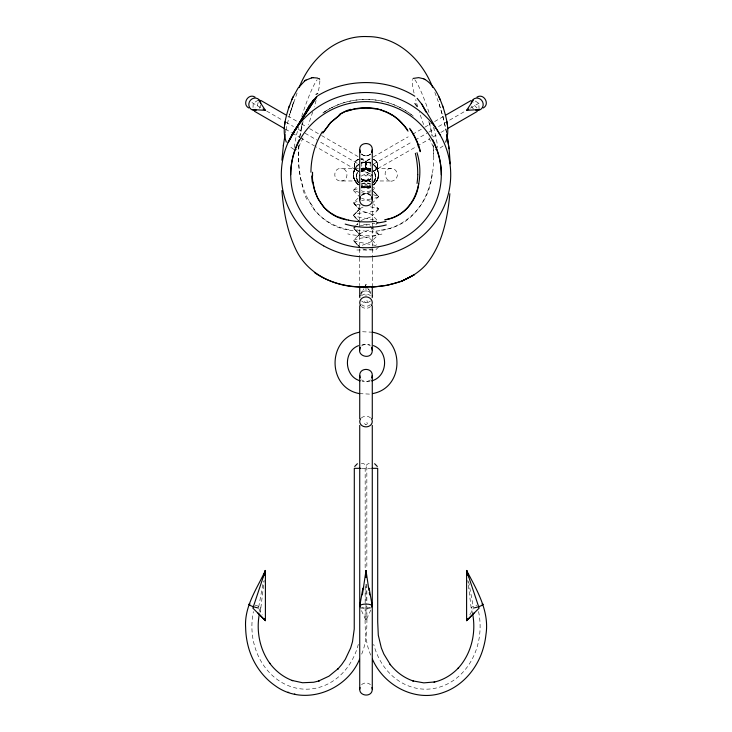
<?xml version="1.0" encoding="UTF-8"?>
<svg xmlns="http://www.w3.org/2000/svg" width="732" height="732" viewBox="0 0 732 732"><rect width="100%" height="100%" fill="white"/><g stroke="black" fill="none" stroke-linecap="round" stroke-linejoin="round"><path stroke-width="0.55" stroke-dasharray="3.66 2.75" d="M365.158 602.948L365.158 584.273M365.158 567.73L365.177 468.324L366.65 464.793L368.242 463.704L370.657 463.31M366.842 606.233C366.833 622.603 368.059 639.759 361.251 655.122M366.842 584.273L366.842 602.948M381.043 230.104C422.154 225.648 437.214 180.95 433.115 145.247M355.322 181.28L358.781 184.949C351.763 180.411 351.763 168.973 358.781 164.435L356.402 166.612M357.71 171.883L356.594 174.692L356.438 177.62L358.753 183.137L357.051 180.209L356.393 176.732L356.951 173.438L358.47 170.831M356.393 176.741L356.402 176.229M376.925 168.506L378.554 174.692L376.925 180.877M363.969 180.63C368.535 181.426 362.377 180.813 361.407 178.965A6.277 6.277 0 0 0 370.557 179.011L366.851 180.914L362.843 180.109L366 180.969L368.544 180.429L370.63 178.937L368.461 180.475L365.854 180.969L363.548 180.475L361.379 178.937L365.085 180.905L368.69 180.365L367.162 180.859L365.277 180.401L364.765 180.694L366.311 180.969L369.029 180.191M374.519 172.258L375.562 177.748L373.256 183.137L374.994 180.118L375.617 176.641L375.049 173.438L373.256 170.51M356.402 176.147L356.42 177.382M370.694 171.508A6.277 6.277 0 0 1 370.694 159.054C363.347 159.539 363.648 171.389 370.987 171.535M373.366 159.311A6.277 6.277 0 0 1 373.412 171.233C379.185 169.65 378.929 160.5 373.091 159.228L375.919 160.884L377.392 163.3M253.007 107.503L253.254 103.322L258.497 99.872M375.589 177.382L375.608 176.147M298.866 145.586C294.813 182.936 311.622 228.247 354.617 230.662M299.013 145.476C297.814 159.951 299.068 174.738 303.222 188.682M299.846 136.829L303.085 121.402M375.571 177.62L374.793 180.612M258.167 102.48L257.335 105.673L255.065 107.961M260.848 607.871L264.197 580.375M356.438 175.717L356.594 174.692L356.475 175.415M353.529 173.31L353.593 172.853M299.653 137.47L301.09 128.768M358.534 164.618C351.79 169.238 351.854 180.328 358.653 184.867M432.09 173.887C429.904 204.814 403.826 231.275 372.249 231.175M285.398 133.361L285.956 130.022M365.177 164.837L365.826 162.477M377.694 165.734L377.044 168.095M353.693 172.249C352.678 177.098 354.874 182.414 359.028 185.132M258.698 607.02L263.374 581.547M378.096 178.041L377.282 180.2C379.981 174.921 378.234 167.903 373.357 164.526M378.215 177.592C379.45 172.624 377.264 167.061 372.981 164.261M301.584 126.471L302.554 122.519M285.892 129.976L289.533 115.134L293.925 101.144L289.479 115.034L297.604 91.491M259.833 612.062L260.857 607.844M353.794 171.791L355.661 167.591M364.746 180.648L365.387 180.383M378.014 178.334L376.175 182.048L373.228 184.958L376.687 181.28M354.142 170.611L355.084 168.506M363.182 206.991L360.153 208.464L353.465 215.428L359.851 222.144L353.693 215.867M358.955 159.219C353.153 160.454 352.778 169.568 358.515 171.215L316.224 146.922M363.31 170.922L360.94 171.544C368.818 171.123 368.269 159.292 360.775 158.158M370.493 608.127L360.391 608.127L366 620.672L370.749 610.058M358.982 159.219C352.906 160.491 352.897 169.952 358.89 171.325M363.658 170.748C366.485 169.184 367.638 165.432 366.21 162.541M374.766 180.676L373.412 182.936L374.445 181.326M359.998 208.611L353.831 214.988C357.051 211.777 384.382 213.003 376.495 207.028L378.536 209.105L373.54 203.954M360.391 295.801L363.96 288.655M364.472 287.639L366 284.574L367.647 287.374M469.788 614.88L472.982 609.088M360.519 293.907L363.264 289.241M364.362 287.374L366 284.574L366 285.453M376.349 181.792L377.282 180.2L373.476 184.775M366.924 218.319C380.42 214.403 363.484 212.701 359.998 209.791L353.455 202.929L358.717 197.42M355.569 167.72L356.704 166.265M378.435 209.471L372.094 215.967M355.926 167.216L356.502 166.493M376.083 182.167L375.507 182.89M355.139 162.147L356.182 160.802M370.264 158.716C365.918 160.088 363.429 165.752 366.695 169.385M378.417 222.043L371.463 229.052L360.364 233.389L353.529 240.352L359.796 247.142L353.593 240.865M372.012 228.613C371.527 224.77 364.38 225.319 361.407 223.242M361.288 184.894C363.658 182.35 368.352 182.36 370.721 184.903M357.939 223.525L356.621 225.035L357.738 223.891C343.088 233.38 376.239 229.07 378.316 234.688L371.426 241.624L360.153 246.108M358.653 164.526C353.776 167.903 352.028 174.921 354.727 180.2L353.913 178.041M371.984 241.185C371.371 237.131 363.063 237.882 359.979 234.862L353.831 228.512L359.979 234.862M359.028 164.261C354.745 167.061 352.55 172.624 353.794 177.592M365.314 168.461L361.352 170.483L364.335 168.644L362.916 169.229M361.242 170.602L363.813 168.808M369.678 179.779C373.164 176.897 365.36 183.247 370.767 178.782M360.098 233.609L356.942 236.884L359.851 233.901L359.76 234.496L353.519 228.219M363.749 180.548C359.385 177.647 363.566 181.216 366 180.969L372.277 174.692L361.462 170.364L364.929 168.506L369.102 169.229M372.012 190.97L375.617 187.236L373.073 187.236M365.543 168.433C377.694 172.569 362.102 165.835 370.557 170.373A6.277 6.277 0 0 0 361.452 170.373L362.651 169.394M371.911 203.615L378.545 196.606L372.213 190.082L378.49 196.46M378.49 247.041L375.617 249.987L356.393 249.987M359.028 192.342L353.455 190.357L356.393 187.236L358.973 187.236M353.519 215.281L359.796 208.904L359.998 209.791M369.267 168.259L366.329 168.323L361.626 170.199M362.395 179.825C365.295 183.494 376.962 175.698 366.018 180.969L363.392 180.401L365.698 180.96M370.401 179.175L366.924 180.895M362.203 179.688L361.334 178.882L363.63 180.502L366.238 180.96L368.379 180.502L370.676 178.882L370.044 179.496M361.452 170.373L365.387 168.452L369.678 169.604L366.924 168.488L363.95 168.763M361.269 181.911C363.767 179.596 368.26 179.587 370.749 181.929M356.923 166.045L357.582 165.395M361.26 181.929L362.798 180.841M370.191 179.367L368.26 180.548M370.328 173.887L361.571 170.254L364.746 168.543L368.617 168.982M353.593 202.636L358.781 201.016M353.593 240.279C361.352 236.903 370.483 237.937 378.316 234.688M443.07 145.961L438.129 149.365M370.465 154.022C368.159 156.438 363.923 156.465 361.59 154.068C363.914 156.447 368.105 156.447 370.419 154.068C368.068 156.465 363.868 156.428 361.544 154.022M369.084 168.223L366.357 168.314L361.553 170.272L363.255 169.055M367.263 193.632L364.161 193.788L361.544 195.334C363.886 192.946 368.086 192.9 370.419 195.325L367.848 193.788M361.544 345.952L364.774 344.186L369.843 344.488M366.714 168.241L361.553 170.272L361.992 169.87M367.528 168.607L364.234 168.671L361.59 170.236L362.55 169.449A5.947 5.481 -15.4 0 1 363.713 168.964M361.59 195.325C363.914 192.937 368.077 192.9 370.419 195.288M369.742 169.65L366 168.415L363.548 168.918L361.59 170.236L362.056 169.824M361.544 170.281C364.069 165.286 373.43 172.075 369.486 169.476C375.269 172.221 362.77 166.255 361.471 168.644M361.178 176.183C363.749 173.978 368.26 173.978 370.831 176.183M369.742 179.733L369.294 180.035L370.465 179.102L368.342 180.511L365.762 180.96M361.59 170.236L362.55 169.449M368.333 180.52L370.419 179.148L366.412 180.95M365.524 180.941L368.342 180.511L370.419 179.148L368.04 180.63M370.419 379.926L367.162 381.637L362.166 381.345M374.574 170.712C377.904 168.882 378.709 163.995 376.175 161.168M373.357 184.867C380.155 180.328 380.219 169.229 373.476 164.618M353.693 189.981L358.534 188.517M378.316 197.045L373.476 198.518M353.693 227.634L358.168 226.234L374.985 223.297M369.44 179.944L370.419 179.148C368.059 181.609 363.749 181.518 361.462 179.02M368.928 180.246L369.861 179.642L366 180.969L362.139 179.633M372.981 185.132C377.126 182.405 379.332 177.107 378.316 172.249M362.267 169.65L364.188 168.689M362.13 169.751L366 168.415L368.379 168.882L370.438 170.254L365.295 168.241L361.425 168.662M361.544 295.728C363.969 293.386 367.976 293.358 370.419 295.682M370.465 304.558C368.04 306.891 364.033 306.928 361.59 304.594M361.544 684.694C363.969 682.352 367.976 682.325 370.419 684.649M325.868 111.035L322.199 113.46A75.295 75.295 0 0 1 413.315 116.123M370.246 185.718L367.19 186.989L361.343 188.005M373.183 157.032L408.2 136.811M412.601 134.267L424.038 127.67M424.935 127.148L431.66 123.269M434.616 121.558L444.544 115.83M369.88 159.201L368.297 159.85M373.695 163.977L411.338 142.246M415.163 140.032L426.884 133.27M428.851 132.135L434.707 128.75M438.56 126.526L446.035 122.207M449.622 120.14L465.36 111.054M470.31 108.199L480.082 102.553M414.477 147.672L373 171.361M417.121 146.153L429.419 139.043M432.987 136.994L436.949 134.706M440.893 132.428L446.538 129.161M370.374 185.644L368.617 186.523M326.783 110.422L330.617 108.272M362.486 169.504L366 168.415L369.861 169.751M368.69 180.365L367.848 180.685L369.523 179.889M369.98 185.873L366 187.236L361.489 186.404M360.876 220.524L366.467 218.465M378.014 222.336L376.175 222.995M362.962 180.182L366 180.969L369.047 180.182L364.774 180.841L361.544 179.111L364.902 180.804M331.578 107.732C354.087 95.993 382.507 96.77 404.265 109.882M370.657 191.848L361.407 195.16M363.319 169.019L364.929 168.516M363.392 168.982L366 168.415A6.927 6.606 -85.5 0 1 366.622 168.452L369.047 169.211M362.166 171.352L363.658 170.748M361.773 162.879L361.343 163.044L366.311 162.147L370.383 162.934M370.227 186.514L370.667 186.349L366 187.236L361.754 185.718M361.205 163.099L365.698 162.147L370.667 163.044L369.349 162.595M370.804 186.285L364.618 187.163M361.626 162.934L364.774 162.211L368.452 162.385M370.383 186.459L368.15 187.053M362.358 162.687L361.489 162.989L366 162.147L370.52 162.989M369.651 186.706L370.52 186.404L364.161 187.108M366.622 168.452C354.727 171.233 369.212 166.265 370.419 170.236L369.459 169.449M363.136 180.273L361.59 179.148C363.337 180.895 366.192 181.399 368.461 180.465M363.456 180.566L365.488 180.228M369.349 186.788L367.235 187.182M364.243 168.671L365.387 168.452A6.927 6.606 85.5 0 1 366.009 168.424L368.461 168.918L370.419 170.236M367.757 180.713L366 180.96L361.242 178.782M362.45 168.323L364.499 168.14M363.109 162.486L367.235 162.211L370.804 163.099M372.588 248.88L366 249.987L362.779 248.907M370.667 199.031L361.626 200.504M362.047 344.516L367.263 344.186L370.419 345.907M369.962 381.317L364.792 381.628L361.544 379.881M363.109 186.907L361.343 186.34L364.472 187.145L368.452 186.999M367.007 168.195L367.793 168.122M391.098 168.415C379.478 168.708 386.954 187.172 395.518 179.148C399.489 175.579 396.561 168.122 391.098 168.415L373.595 168.415M358.415 168.415L340.911 168.415C332.758 168.031 332.776 181.353 340.911 180.969L358.415 180.969M340.911 180.969C348.981 181.316 348.963 168.076 340.911 168.415M364.746 168.543L367.263 168.543L370.465 170.281L367.848 168.699M366 180.969L367.235 180.841M364.847 168.525L366 168.415A6.268 6.268 12.1 0 1 367.308 168.561L366.641 168.452M367.537 187.145L363.557 186.999L370.648 188.911M362.56 331.742L372.405 332.209M369.45 394.1L359.604 393.633M365.597 180.365L367.263 180.648M366.924 187.209L362.02 185.873M370.548 170.364L366 168.415A6.249 6.222 0.2 0 0 365.396 168.452L368.461 168.918M365.396 168.452L368.269 170.693L371.371 171.553M361.571 162.147L370.438 162.147M360.885 168.415L371.124 168.415M361.452 179.715L370.557 179.715M361.571 180.969L370.438 180.969M373.595 180.969L391.098 180.969M361.425 187.236L370.877 187.236M361.324 463.31L363.758 463.704L365.341 464.793L366.833 468.324L366.842 567.73M361.471 468.324L370.694 468.324M368.022 168.122L370.584 168.662M366 180.209L367.025 180.273M365.387 180.932L365.854 180.96M366.924 162.175L367.391 162.22M361.626 186.459L364.774 187.182M360.602 159.009L364.737 160.592M364.939 168.177L366 168.415L365.488 167.262M361.489 192.781L370.52 194.255M370.667 206.827L378.389 208.885M367.4 180.31L370.41 181.591M360.364 205.134L353.995 203.514L359.796 209.498L353.666 203.295M366 187.236L365.707 187.191M373.357 194.767L378.179 196.158L372.012 189.789M373.961 219.984L354.187 216.16L360.098 222.436M368.297 162.358L369.651 162.687M363.713 187.026L362.358 186.697M363.859 187.053L361.205 186.285A6.277 3.321 0 0 1 370.639 186.221M348.844 229.702C333.993 226.865 319.875 218.758 311.439 205.994M376.083 245.568L353.995 241.157L359.998 247.434M369.816 168.397L370.355 168.58M364.243 186.825L361.635 185.644M373.055 159.219L374.244 159.668M368.626 170.895L369.816 171.343M370.383 201.337L361.462 198.171M293.88 149.365L288.939 145.961M362.486 179.889L363.548 180.465L361.59 179.148L362.55 179.935L362.056 179.569M287.749 115.995L297.677 121.722M301.547 123.964L307.01 127.112M309.645 128.64L319.628 134.404M321.558 135.512L358.442 156.813M251.927 102.553L261.699 108.199M266.649 111.054L282.378 120.14M285.974 122.217L293.45 126.535M298.272 129.317L303.158 132.135M305.116 133.27L316.846 140.041M320.662 142.246L358.314 163.977M285.425 129.143L291.4 132.593M292.37 133.151L299.855 137.47M300.733 137.982L314.321 145.824M369.001 169.184L369.523 169.504M475.26 101.016L478.746 103.322L479.121 109.59M405.226 110.422L409.81 113.46M477.017 108.007L474.675 105.683L473.833 102.572M358.534 184.775L354.727 180.2L355.404 181.408M410.679 114.128L413.296 116.15M374.546 165.496L375.196 166.155M353.519 190.576L359.915 197.146M376.861 219.884L371.911 214.787M378.49 234.103L372.076 227.506M372.094 240.078L376.76 244.863M370.328 170.135L370.767 170.602M373.54 170.831L374.07 171.517M376.44 167.72L373.228 164.435L375.9 166.969L377.868 170.611M368.745 289.241L370.392 292.041M259.027 609.088L262.221 614.88M355.084 180.877L353.995 178.334M377.072 168.781L378.096 171.343M367.025 286.615L370.593 293.761M357.243 180.676L358.598 182.936L356.438 177.62M370.749 655.103C363.95 639.741 365.177 622.593 365.158 606.233M434.845 92.415L439.163 103.999L443.5 118.63L446.849 133.773M354.928 168.021L354.306 165.652M428.751 121.539L430.947 128.924L432.182 136.17M439.163 103.999L443.436 118.721L446.547 132.73M429.538 122.83L432.127 136.006M472.689 614.185L471.152 607.853L467.803 580.375M375.315 174.262L375.571 175.717L375.507 175.204M468.636 581.547L473.311 607.02M366.833 164.91L365.048 160.894L361.471 159.073A6.277 6.277 0 0 1 361.571 171.48M378.417 172.853L378.481 173.31M433.216 146.839L433.445 156.126M353.455 174.692L353.465 175.158M378.545 174.234L378.554 174.692M375.608 176.229L375.617 176.732M372.277 204.722L372.277 222.647M372.277 223.242L372.277 257.38M372.277 257.792L372.277 287.466M366 288.088L366 295.975M366 584.163L366 620.672M359.732 204.722L359.732 222.647M359.732 223.242L359.732 257.38M359.732 257.792L359.732 285.553M368.077 168.616A5.975 5.755 8.5 0 1 369.669 169.431M361.498 179.404A5.984 5.188 83 0 1 361.26 179.184M368.736 180.484A5.033 3.953 -3.7 0 1 363.228 180.594M306.79 199.406A73.008 42.483 39.2 0 1 302.6 188.536M312.363 205.82A49.474 29.17 38.9 0 1 308.52 199.452M381.967 234.075A75.643 70.08 -4.1 0 1 347.718 233.911M301.245 128.64A35.841 9.397 -72.1 0 1 301.73 126.362M473.549 108.995A6.277 5.938 60 0 1 471.234 104.996M370.566 166.191A1.254 1.254 0 0 1 370.575 164.371M260.766 104.996A6.277 5.938 -60 0 1 258.46 108.995M358.799 171.306A6.277 6.277 0 0 1 358.662 159.302M361.407 164.343A1.254 1.254 0 0 1 361.416 166.21M472.03 608.127A6.277 1.016 -16.5 0 1 476.88 605.117M255.12 605.117A6.277 1.016 16.5 0 1 259.97 608.127M370.438 300.98A6.277 5.938 0 0 1 361.571 300.98M361.571 292.59A6.277 5.938 0 0 1 370.438 292.59M370.676 190.677A6.277 3.321 0 0 1 361.26 190.631M367.162 184.016A1.272 0.476 0 0 1 365.076 184.153A1.272 0.476 0 0 1 365.543 183.384A1.272 0.476 0 0 1 367.272 183.833M370.438 607.523A6.277 2.031 0 0 1 361.571 607.523M361.315 418.009A6.277 5.325 0 0 1 370.557 417.88M478.554 611.531A62.742 54.333 -90 0 1 439.987 687A62.742 54.333 -90 0 1 373.695 644.343M358.314 644.343A62.742 54.333 -90 0 1 292.022 687A62.742 54.333 -90 0 1 253.455 611.531M435.76 149.63A37.643 4.529 71.6 0 1 435.284 149.2M433.545 146.858A37.643 4.529 71.6 0 1 428.97 137.872M423.645 124.605A37.643 4.529 71.6 0 1 419.326 111.987M417.762 106.936A37.643 4.529 71.6 0 1 415.694 99.662M414.047 93.046A37.643 4.529 71.6 0 1 412.345 79.34M414.852 79.797A37.643 4.529 71.6 0 1 429.464 113.853M433.49 127.167A37.643 4.529 71.6 0 1 437.434 147.571M370.767 187.172A6.277 2.571 0 0 1 361.242 187.172M361.205 183.842A6.277 2.571 0 0 1 370.667 183.778M319.829 80.822A37.643 4.529 -71.6 0 1 317.963 93.046M316.105 100.44A37.643 4.529 -71.6 0 1 314.248 106.936M312.683 111.987A37.643 4.529 -71.6 0 1 308.364 124.605M303.039 137.872A37.643 4.529 -71.6 0 1 298.464 146.858M296.725 149.2A37.643 4.529 -71.6 0 1 296.25 149.63M294.575 147.571A37.643 4.529 -71.6 0 1 298.519 127.167M301.721 116.406A37.643 4.529 -71.6 0 1 317.148 79.797M370.566 306.552A6.277 5.728 0 0 1 361.306 306.424M365.469 180.228L364.563 180.319L365.469 180.228M367.446 180.319L366.54 180.228L367.446 180.319M365.332 424.395A1.272 1.18 0 0 0 367.272 423.425A1.272 1.18 0 0 0 365.387 422.355A1.272 1.18 0 0 0 365.332 424.395M365.378 175.781A1.254 1.254 0 0 0 367.263 174.692A1.254 1.254 0 0 0 365.378 173.603A1.254 1.254 0 0 0 365.378 175.781M365.323 302.462A1.272 1.235 0 0 0 367.272 301.465A1.272 1.235 0 0 0 365.405 300.33A1.272 1.235 0 0 0 365.323 302.462"/><path stroke-width="1.1" d="M359.549 659.267C346.565 690.935 304.027 706.828 275.314 685.811C262.861 677.219 253.766 664.198 249.209 649.833C246.958 642.595 245.769 635.065 245.632 627.489C244.186 606.425 256.932 588.702 265.405 570.475L265.405 620.672L252.879 608.127L265.405 570.475L264.591 574.904M359.732 173.173L359.732 149.612C359.357 141.523 372.68 141.532 372.277 149.639L372.277 173.173M372.277 305.83L372.277 350.363C372.396 360.574 355.587 356.447 360.455 347.444M372.277 149.612L371.554 152.53M372.277 199.726C372.716 207.879 359.293 207.87 359.732 199.726M281.902 160.198L283.366 145.622M359.732 418.686L359.732 375.47C359.394 367.391 372.615 367.4 372.277 375.47L372.277 418.686M372.277 375.47L371.783 377.922M449.86 193.706C447.554 218.676 442.274 244.799 425.997 264.673C408.63 283.76 381.363 288.399 356.713 286.88C331.477 285.544 306.333 272.478 295.536 248.77C287.017 230.534 283.385 210.514 281.921 190.567M288.536 108.363C285.26 119.124 281.957 131.184 286.322 142.1M259.32 614.175C256.154 631.167 259.75 649.467 269.952 663.521L269.623 663.11C275.47 670.979 283.44 677.301 292.69 680.65L291.912 680.431L302.563 682.746L313.68 682.251L319.225 680.879L318.484 681.071L328.997 676.158L338.211 668.627L337.8 669.094L341.615 664.683L345.303 659.331L350.674 647.921L352.504 641.708L354.242 629.09L354.306 468.324L360.629 468.324M362.377 594.841L366 570.475L368.974 590.413M285.151 121.512L284.657 124.769M418.704 183.686C416.874 201.309 403.259 216.672 385.554 219.618M283.302 145.631L285.151 134.45M359.732 606.087L362.889 588.171M372.277 425.356L372.277 689.096C372.451 698.191 357.408 696.224 360.034 687.54M445.687 142.1C450.052 131.184 446.749 119.124 443.473 108.363M263.383 576.752L265.405 570.475M288.509 108.455L292.297 98.591M289.515 105.518L288.948 107.147M292.59 97.942L298.08 88.069L304.823 80.84M291.848 99.57L293.12 96.77M360.492 196.78L359.732 199.781L359.732 186.605M299.26 87.264C310.231 59.191 335.924 34.953 367.693 36.6C398.162 36.563 422.108 60.317 432.612 87.282M467.666 618.741L466.595 620.672L466.595 570.475C477.035 590.358 489.635 611.266 485.947 634.69C485.252 641.214 483.678 647.628 481.427 653.786C474.894 670.951 461.526 685.948 444.013 692.234C416.023 702.958 383.98 685.802 372.451 659.248M293.157 133.645L288.143 142.347L291.638 136.5M294.273 131.714L309.901 104.649L316.242 97.027M309.307 105.609L306.287 111.575A16.461 3.312 -72.6 0 0 305.39 113.799M292.809 134.551L294.557 131.623M295.728 129.674L313.808 99.451L291.958 134.789L317.048 96.331L295.893 128.585M322.83 133.068L330.818 122.345L340.087 114.805M323.251 132.346L330.397 122.793L339.63 115.089M354.718 466.458L357.381 463.704M479.121 109.59L466.595 110.34L473.513 99.863M474.19 612.83L466.595 620.672L479.121 608.127L466.595 570.475L467.409 574.904M483.239 107.979C490.376 104.209 483.788 92.818 476.962 97.109M317.853 95.672C346.556 78.077 386.359 78.168 414.806 96.203M305.72 80.227L311.814 77.793M304.576 81.014L305.976 80.044M445.468 115.299L470.96 100.577M466.595 110.34L468.873 109.022M447.398 128.667L477.237 111.438M401.548 281.326L414.266 274.729L401.374 281.381L386.844 285.379L372.195 287.081M358.515 345.65C342.86 351.47 344.086 376.577 360.245 380.841M371.691 380.86C387.942 376.651 389.168 351.387 373.412 345.614M349.731 110.285C367.583 104.374 389.067 108.638 401.786 122.976M372.249 286.569L359.851 286.596M413.068 78.443L418.695 77.629L423.544 78.754M350.747 109.965L356.777 108.528M359.403 332.246C326.865 338.065 326.994 388.033 359.604 393.633M372.606 393.587C405.144 387.777 405.016 337.809 372.405 332.209M384.611 219.838C415.602 215.537 425.365 178.873 416.984 152.695M313.058 77.665L317.551 78.049M311.567 77.83L313.314 77.629M371.883 468.324L377.694 468.324L377.712 621.98L378.298 635.239L381.335 647.939L383.843 654.042L390.394 664.72L390.055 664.29C396.103 671.976 404.238 678.061 413.571 681.099L412.784 680.879L423.828 682.865L434.79 681.94L434.039 682.133C443.464 680.019 452.001 674.803 458.571 667.767L458.168 668.225C471.289 653.859 476.248 633.143 472.689 614.185M366.009 286.917C347.892 287.392 329.354 283 314.394 272.505M252.879 109.59L265.405 110.34L258.497 99.872M375.425 108.565L381.5 110.038M348.469 220.067C325.045 217.532 310.89 194.328 312.518 172.249L312.573 175.982M346.684 219.673L337.763 216.809M287.941 692.207L288.728 692.426M294.41 694.046L295.216 694.275M255.038 97.109C248.203 92.808 241.633 104.209 248.761 107.97M336.336 216.187L337.049 216.507M424.597 79.248C434.634 85.168 439.246 96.688 443.061 107.147M423.27 78.626L424.862 79.367M335.622 215.858L329.556 212.326L324.898 208.419M260.665 100.357L285.764 114.851M263.127 109.022L265.405 110.34M254.388 111.227L284.437 128.576M392.544 115.189L398.455 119.709L403.561 124.998M374.628 463.704L377.309 466.458M417.167 98.353L421.998 104.475L425.914 112.042M257.81 612.83L265.405 620.672L264.344 618.741M324.029 207.513L317.871 198.518M407.385 130.159L406.672 129.107A60.518 57.306 -29.3 0 0 401.703 123.058M407.34 130.086L408.026 131.156M421.577 103.816L440.078 134.834M360.492 152.604L359.76 150.225M371.517 347.361L372.277 350.363M317.587 197.942L315.236 191.967A54.031 53.994 37.2 0 1 313.671 185.855L313.095 182.167M371.554 196.862L372.277 199.781L372.277 186.605M438.889 96.77L439.42 97.942M439.712 98.591L440.161 99.57M442.494 105.518L442.677 106.039M442.988 106.918L443.5 108.455M466.595 570.475L468.626 576.752M360.181 377.813L359.732 375.47M371.947 687.467L372.277 689.096M369.12 588.171L372.24 605.876M447.353 124.769L446.859 121.512M446.95 134.88L449.027 148.77M446.849 133.773L449.1 148.797L450.244 163.803M369.303 592.627L369.633 594.841M359.732 149.612L359.76 150.243M372.277 175.479L372.277 184.546M372.277 287.466L372.277 295.783M366 570.475L366 577.539M359.732 175.479L359.732 184.546M359.732 287.466L359.732 295.783M359.732 305.83L359.732 350.363M359.732 425.356L359.732 689.096M372.249 174.125A6.277 6.277 0 0 1 372.249 175.259M359.76 175.259A6.277 6.277 0 0 1 359.76 174.125M310.935 172.212A72.633 64.416 86.5 0 1 322.391 131.659M339.245 114.622A42.163 37.68 -1.4 0 1 350.5 109.324M356.85 108.903A50.545 46.958 -0.6 0 1 375.36 108.912M381.381 110.331A42.236 36.829 4.3 0 1 392.343 115.427M403.625 124.934A62.321 59.118 -39.7 0 1 407.486 129.985M410.176 129.445A71.379 66.109 -69.8 0 1 420.141 151.652M415.337 153.29A73.044 60.793 -88.4 0 1 417.716 174.582M409.627 128.32A71.105 66.301 -66 0 1 420.442 151.57M417.762 174.573A65.953 61.534 -85.5 0 1 417.02 183.421M386.258 224.953A71.233 65.121 6 0 1 345.193 224.102M312.29 182.277A65.962 64.077 85.2 0 1 311.768 176.009M290.714 174.692A75.295 75.295 0 0 1 299.297 139.775M432.713 139.775A75.295 75.295 0 0 1 441.295 174.692M414.879 103.496A129.884 36.362 81.6 0 1 417.084 106.488M316.041 94.455A157.856 51.011 89.5 0 1 317.706 93.412M339.849 114.503A42.74 38.101 -1.7 0 1 346.666 110.98M346.877 111.401A40.818 35.356 -4.8 0 1 349.75 110.34M386.112 221.366A69.394 62.861 4.9 0 1 376.715 223.077M376.431 221.302A72.303 59.018 0.2 0 1 348.45 220.14M471.207 103.111A6.277 5.938 60 0 1 478.179 98.189A6.277 5.938 60 0 1 483.074 105.774A6.277 5.938 60 0 1 475.754 110.175M256.246 110.175A6.277 5.938 -60 0 1 248.935 105.774A6.277 5.938 -60 0 1 253.821 98.189A6.277 5.938 -60 0 1 260.802 103.111M482.013 604.065A6.277 1.016 -16.5 0 1 481.372 605.639A6.277 1.016 -16.5 0 1 473.448 607.999M258.552 607.999A6.277 1.016 16.5 0 1 250.637 605.639A6.277 1.016 16.5 0 1 249.996 604.065M372.213 295.938A6.277 5.938 0 0 1 372.213 297.631M359.796 297.631A6.277 5.938 0 0 1 359.796 295.938M360.501 607.066A6.277 2.031 0 0 1 365.936 604.056A6.277 2.031 0 0 1 371.582 607.02M371.426 418.869A6.277 5.325 0 0 1 370.044 425.621A6.277 5.325 0 0 1 361.956 425.621A6.277 5.325 0 0 1 360.583 418.869M372.222 185.141A6.277 2.571 0 0 1 372.222 185.846M359.778 185.818A6.277 2.571 0 0 1 359.751 185.287M318.155 78.763A37.643 4.529 -71.6 0 1 319.664 79.34M360.574 305.5A6.277 5.728 0 0 1 361.965 298.244A6.277 5.728 0 0 1 370.035 298.235A6.277 5.728 0 0 1 371.435 305.5M323.654 245.861A84.702 82.176 0 0 0 450.711 174.692A84.702 82.176 0 0 0 323.654 103.532A84.702 82.176 0 0 0 323.654 245.861M322.656 234.414A75.295 73.044 0 0 0 440.993 181.252A75.295 73.044 0 0 0 334.368 108.409A75.295 73.044 0 0 0 322.656 234.414"/></g></svg>
